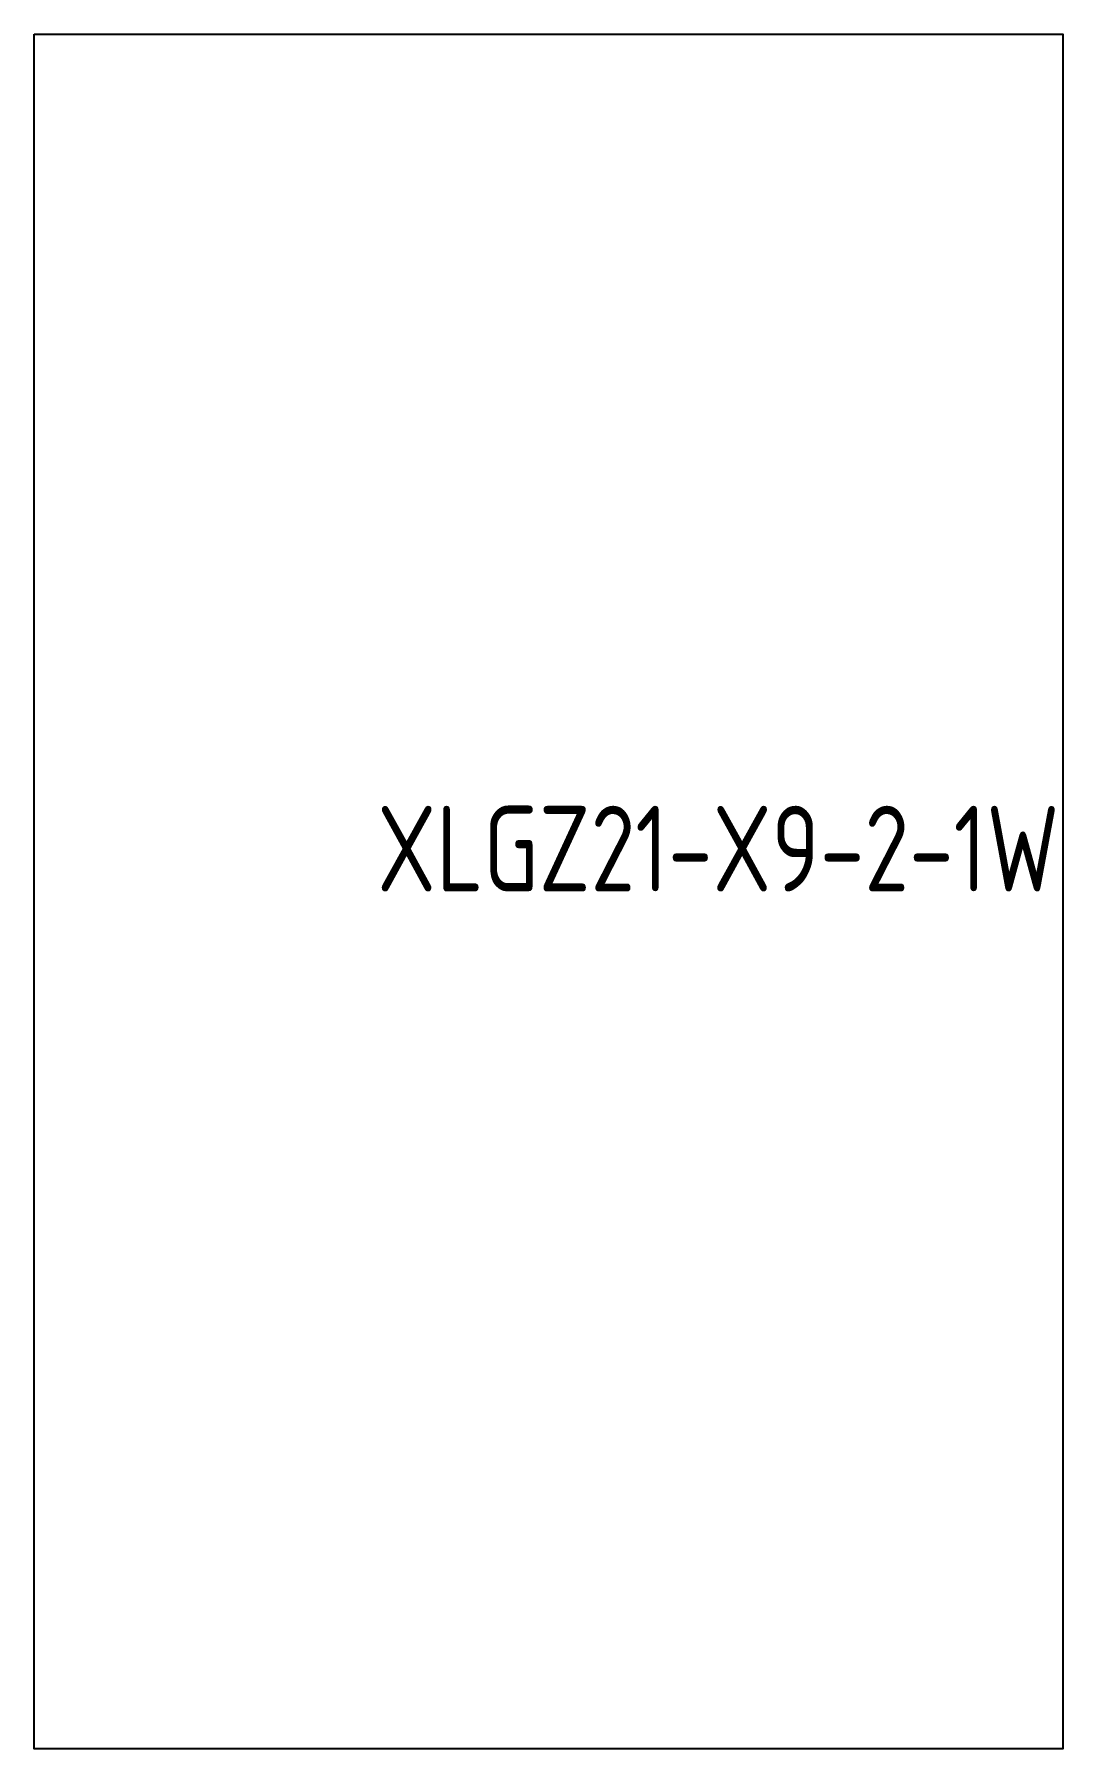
# Model space of a CAD drawing. Header units: millimetres. Extents: x 0 to 600, y -1000 to 0.
import ezdxf

# ---------------------------------------------------------------- set-up
doc = ezdxf.new("R2010")
doc.units = ezdxf.units.MM
doc.header["$LTSCALE"] = 3
doc.layers.add('文本', color=4, linetype='Continuous')
doc.layers.add('粗实线', color=3, linetype='Continuous')
doc.styles.add('DXFS', font='isocp.shx', dxfattribs={"width": 0.85, "bigfont": 'DXFS.SHX'})

msp = doc.modelspace()

# ---------------------------------------------------------------- linework, layer by layer
at = {"layer": '粗实线'}
msp.add_lwpolyline([(0, 0), (600, 0), (600, -1000), (0, -1000)], close=True, dxfattribs=at)

# ---------------------------------------------------------------- texts
at = {"layer": '文本', "style": 'DXFS', "width": 0.85}
msp.add_text('XLGZ21-X9-2-1W', height=50, dxfattribs=at).set_placement((200, -500))

doc.saveas('drawing.dxf')
